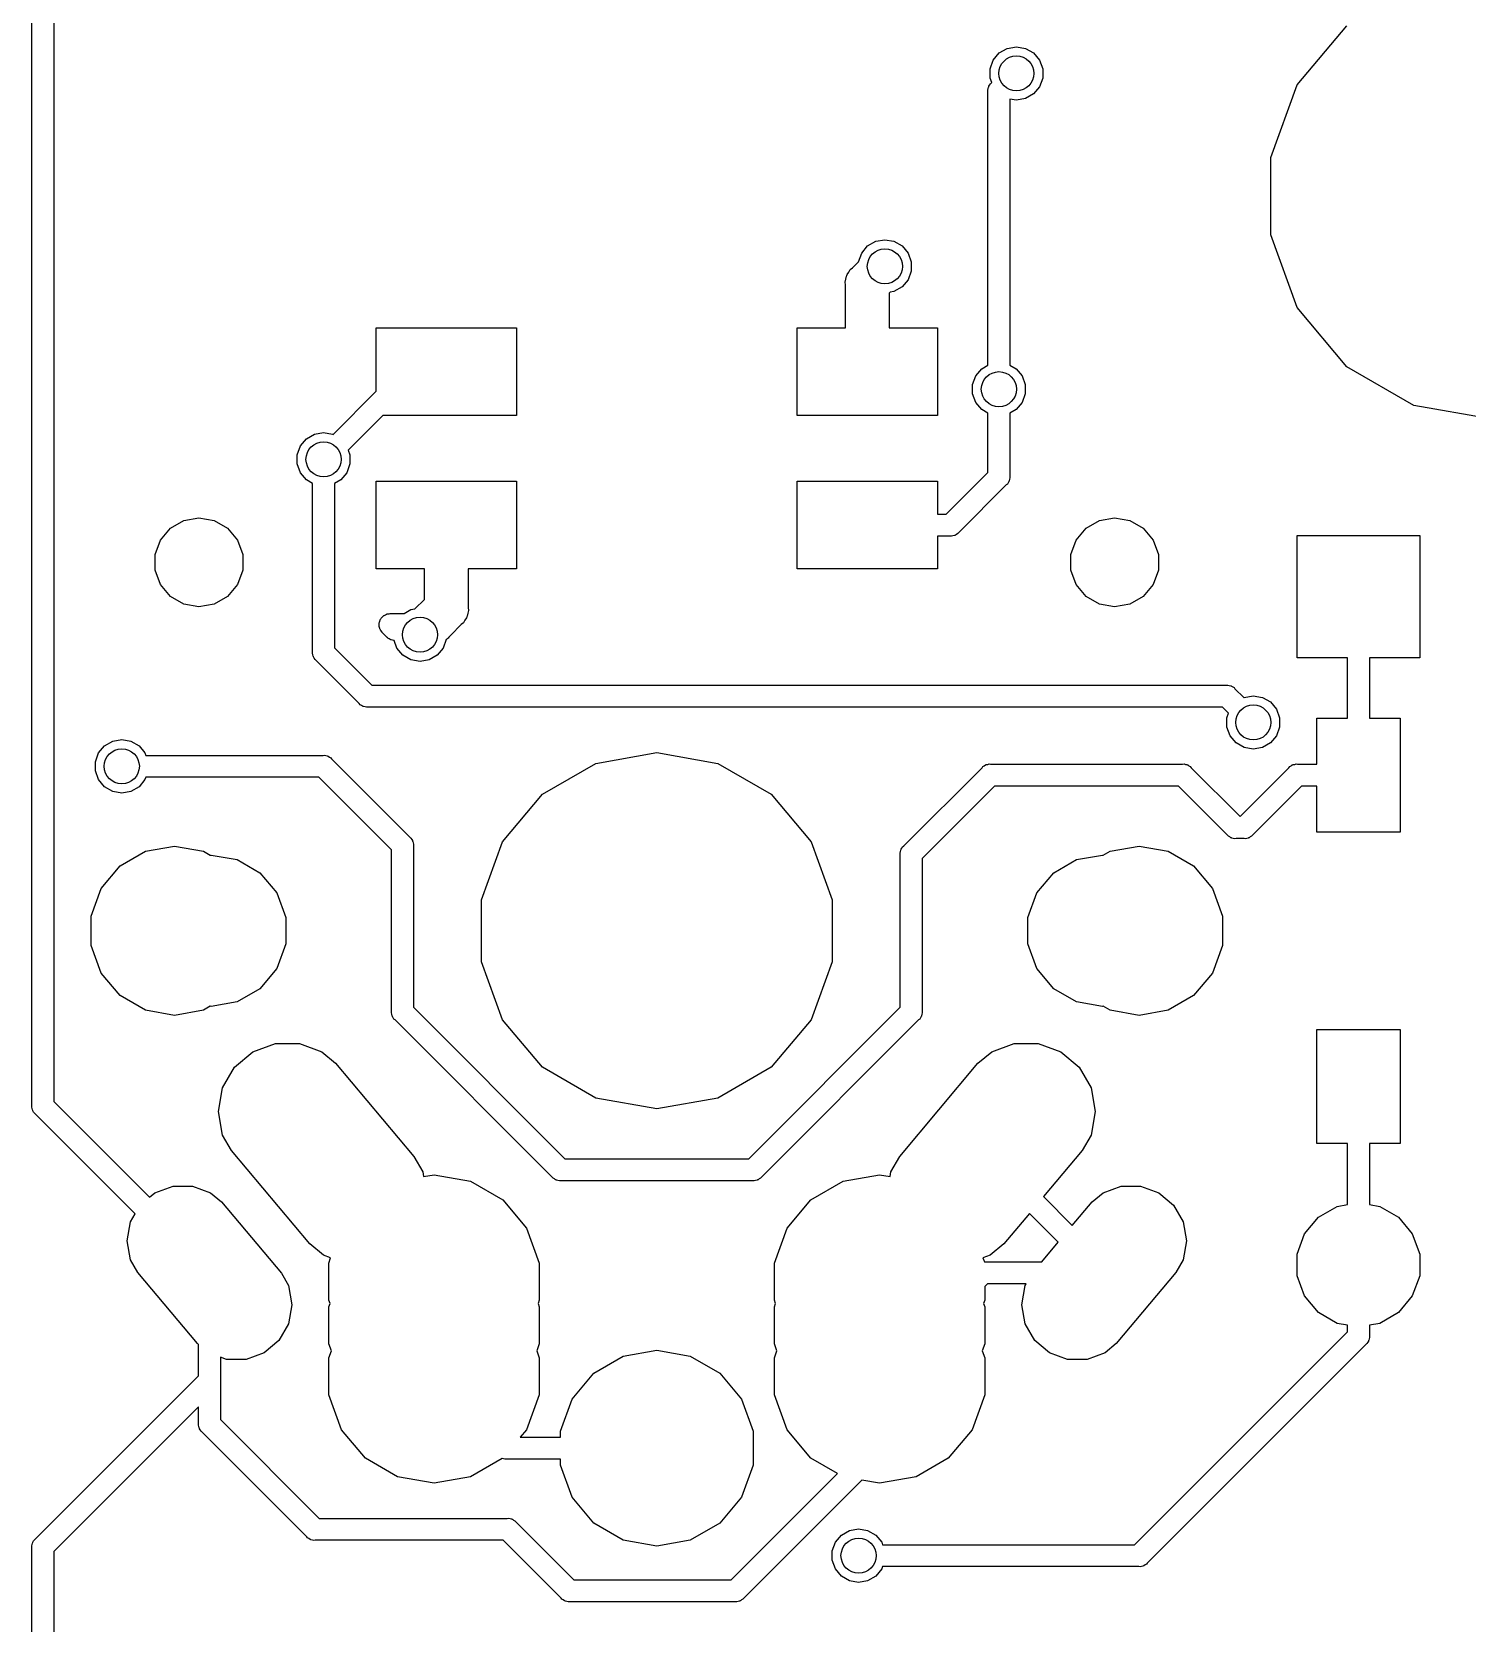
# Model space of a CAD drawing. Extents: x 61 to 194, y -153 to -61.
# Drawn here: x 138.87 to 155.24, y -99.27 to -81.13 of the extents above; entities that cross this region are included whole.
import ezdxf

# ---------------------------------------------------------------- set-up
doc = ezdxf.new("R2010")
doc.units = 0
doc.header["$MEASUREMENT"] = 0
doc.layers.add('BLACK', color=7, linetype='CONTINUOUS')

msp = doc.modelspace()

# ---------------------------------------------------------------- linework, layer by layer
at = {"layer": 'BLACK', "linetype": 'CONTINUOUS'}
for p, q in [((138.875, -93.3695), (138.875, -79.3054)), ((139.125, -79.3518), (139.125, -93.3232)), ((153.302, -81.7307), (153.868, -81.0553)), ((149.8, -81.5471), (149.836, -81.4477)), ((149.836, -81.4477), (149.904, -81.3666)), ((149.904, -81.3666), (149.996, -81.3137)), ((149.996, -81.3137), (150.1, -81.2954)), ((150.1, -81.2954), (150.204, -81.3137)), ((150.204, -81.3137), (150.296, -81.3666)), ((150.296, -81.3666), (150.364, -81.4477)), ((150.364, -81.4477), (150.4, -81.5471)), ((149.8, -81.6529), (149.8, -81.5471)), ((150.4, -81.5471), (150.4, -81.6529)), ((149.774, -81.7889), (149.778, -81.7729)), ((149.775, -81.8054), (149.774, -81.7889)), ((149.775, -84.9258), (149.775, -81.8054)), ((149.778, -81.7729), (149.781, -81.7566)), ((149.781, -81.7566), (149.784, -81.7518)), ((149.784, -81.7518), (149.785, -81.7464)), ((149.785, -81.7464), (149.794, -81.7328)), ((149.794, -81.7328), (149.803, -81.7184)), ((149.819, -81.7045), (149.8, -81.6529)), ((149.803, -81.7184), (149.815, -81.7077)), ((149.815, -81.7077), (149.819, -81.7045)), ((150.364, -81.7523), (150.296, -81.8334)), ((150.4, -81.6529), (150.364, -81.7523)), ((153, -82.5592), (153.302, -81.7307)), ((150.1, -81.9046), (150.025, -81.8914)), ((150.025, -81.8914), (150.025, -84.9258)), ((150.204, -81.8863), (150.1, -81.9046)), ((150.296, -81.8334), (150.204, -81.8863)), ((153, -83.4408), (153, -82.5592)), ((153.302, -84.2693), (153, -83.4408)), ((148.336, -83.6477), (148.404, -83.5666)), ((148.404, -83.5666), (148.496, -83.5137)), ((148.496, -83.5137), (148.6, -83.4954)), ((148.6, -83.4954), (148.704, -83.5137)), ((148.704, -83.5137), (148.796, -83.5666)), ((148.796, -83.5666), (148.864, -83.6477)), ((148.206, -83.8368), (148.231, -83.8155)), ((148.231, -83.8155), (148.3, -83.7461)), ((148.3, -83.7461), (148.336, -83.6477)), ((148.864, -83.6477), (148.9, -83.7471)), ((148.9, -83.7471), (148.9, -83.8529)), ((148.147, -83.9779), (148.156, -83.9458)), ((148.15, -84.0109), (148.147, -83.9779)), ((148.156, -83.9458), (148.161, -83.9132)), ((148.161, -83.9132), (148.167, -83.9035)), ((148.167, -83.9035), (148.17, -83.8927)), ((148.17, -83.8927), (148.189, -83.8655)), ((148.189, -83.8655), (148.206, -83.8368)), ((148.864, -83.9523), (148.796, -84.0334)), ((148.9, -83.8529), (148.864, -83.9523)), ((148.15, -84.5), (148.15, -84.0109)), ((148.659, -84.0942), (148.65, -84.1036)), ((148.65, -84.1036), (148.65, -84.5)), ((148.704, -84.0863), (148.659, -84.0942)), ((148.796, -84.0334), (148.704, -84.0863)), ((153.868, -84.9447), (153.302, -84.2693)), ((142.8, -85.2232), (142.8, -84.5)), ((142.8, -84.5), (144.4, -84.5)), ((144.4, -84.5), (144.4, -85.5)), ((147.6, -85.5), (147.6, -84.5)), ((147.6, -84.5), (148.15, -84.5)), ((148.65, -84.5), (149.2, -84.5)), ((149.2, -84.5), (149.2, -85.5)), ((149.6, -85.1471), (149.636, -85.0477)), ((149.636, -85.0477), (149.704, -84.9666)), ((149.704, -84.9666), (149.775, -84.9258)), ((150.025, -84.9258), (150.096, -84.9666)), ((150.096, -84.9666), (150.164, -85.0477)), ((150.164, -85.0477), (150.2, -85.1471)), ((154.632, -85.3855), (153.868, -84.9447)), ((142.308, -85.7157), (142.8, -85.2232)), ((149.6, -85.2529), (149.6, -85.1471)), ((149.636, -85.3523), (149.6, -85.2529)), ((150.2, -85.2529), (150.164, -85.3523)), ((150.2, -85.1471), (150.2, -85.2529)), ((149.704, -85.4334), (149.636, -85.3523)), ((149.775, -85.4742), (149.704, -85.4334)), ((150.096, -85.4334), (150.025, -85.4742)), ((150.164, -85.3523), (150.096, -85.4334)), ((155.5, -85.5386), (154.632, -85.3855)), ((142.877, -85.5), (142.481, -85.8955)), ((144.4, -85.5), (142.877, -85.5)), ((149.2, -85.5), (147.6, -85.5)), ((149.775, -86.1482), (149.775, -85.4742)), ((150.025, -85.4742), (150.025, -86.1946)), ((141.936, -85.8477), (142.004, -85.7666)), ((142.004, -85.7666), (142.096, -85.7137)), ((142.096, -85.7137), (142.2, -85.6954)), ((142.2, -85.6954), (142.304, -85.7137)), ((142.304, -85.7137), (142.308, -85.7157)), ((141.9, -85.9471), (141.936, -85.8477)), ((141.9, -86.0529), (141.9, -85.9471)), ((142.481, -85.8955), (142.5, -85.9471)), ((142.5, -85.9471), (142.5, -86.0529)), ((141.936, -86.1523), (141.9, -86.0529)), ((142.004, -86.2334), (141.936, -86.1523)), ((142.464, -86.1523), (142.396, -86.2334)), ((142.5, -86.0529), (142.464, -86.1523)), ((149.298, -86.625), (149.775, -86.1482)), ((142.075, -86.2742), (142.004, -86.2334)), ((142.075, -88.1945), (142.075, -86.2742)), ((142.396, -86.2334), (142.325, -86.2742)), ((142.325, -86.2742), (142.325, -88.1482)), ((142.8, -87.25), (142.8, -86.25)), ((142.8, -86.25), (144.4, -86.25)), ((144.4, -86.25), (144.4, -87.25)), ((147.6, -87.25), (147.6, -86.25)), ((147.6, -86.25), (149.2, -86.25)), ((149.2, -86.25), (149.2, -86.625)), ((149.985, -86.2922), (149.442, -86.8345)), ((149.997, -86.2816), (149.985, -86.2922)), ((150.006, -86.2672), (149.997, -86.2816)), ((150.015, -86.2536), (150.006, -86.2672)), ((150.016, -86.2482), (150.015, -86.2536)), ((150.019, -86.2434), (150.016, -86.2482)), ((150.022, -86.2271), (150.019, -86.2434)), ((150.026, -86.2111), (150.022, -86.2271)), ((150.025, -86.1946), (150.026, -86.2111)), ((140.454, -86.7861), (140.606, -86.6979)), ((140.606, -86.6979), (140.78, -86.6673)), ((140.78, -86.6673), (140.954, -86.6979)), ((140.954, -86.6979), (141.106, -86.7861)), ((149.2, -86.625), (149.298, -86.625)), ((150.894, -86.7861), (151.046, -86.6979)), ((151.046, -86.6979), (151.22, -86.6673)), ((151.22, -86.6673), (151.394, -86.6979)), ((151.394, -86.6979), (151.546, -86.7861)), ((140.34, -86.9211), (140.454, -86.7861)), ((141.106, -86.7861), (141.22, -86.9211)), ((149.345, -86.875), (149.2, -86.875)), ((149.2, -86.875), (149.2, -87.25)), ((149.361, -86.8764), (149.345, -86.875)), ((149.377, -86.8722), (149.361, -86.8764)), ((149.393, -86.8693), (149.377, -86.8722)), ((149.398, -86.8665), (149.393, -86.8693)), ((149.404, -86.865), (149.398, -86.8665)), ((149.417, -86.8555), (149.404, -86.865)), ((149.432, -86.8472), (149.417, -86.8555)), ((149.442, -86.8345), (149.432, -86.8472)), ((150.78, -86.9211), (150.894, -86.7861)), ((151.546, -86.7861), (151.66, -86.9211)), ((153.302, -88.2635), (153.302, -86.8665)), ((153.302, -86.8665), (154.698, -86.8665)), ((154.698, -86.8665), (154.698, -88.2635)), ((140.28, -87.0868), (140.34, -86.9211)), ((140.28, -87.2632), (140.28, -87.0868)), ((141.22, -86.9211), (141.28, -87.0868)), ((141.28, -87.0868), (141.28, -87.2632)), ((150.72, -87.0868), (150.78, -86.9211)), ((150.72, -87.2632), (150.72, -87.0868)), ((151.66, -86.9211), (151.72, -87.0868)), ((151.72, -87.0868), (151.72, -87.2632)), ((140.34, -87.4289), (140.28, -87.2632)), ((141.28, -87.2632), (141.22, -87.4289)), ((143.35, -87.25), (142.8, -87.25)), ((143.35, -87.5964), (143.35, -87.25)), ((144.4, -87.25), (143.85, -87.25)), ((143.85, -87.25), (143.85, -87.6891)), ((149.2, -87.25), (147.6, -87.25)), ((150.78, -87.4289), (150.72, -87.2632)), ((151.72, -87.2632), (151.66, -87.4289)), ((140.454, -87.5639), (140.34, -87.4289)), ((141.22, -87.4289), (141.106, -87.5639)), ((150.894, -87.5639), (150.78, -87.4289)), ((151.66, -87.4289), (151.546, -87.5639)), ((140.606, -87.6521), (140.454, -87.5639)), ((141.106, -87.5639), (140.954, -87.6521)), ((143.241, -87.7058), (143.35, -87.5964)), ((151.046, -87.6521), (150.894, -87.5639)), ((151.546, -87.5639), (151.394, -87.6521)), ((140.78, -87.6827), (140.606, -87.6521)), ((140.954, -87.6521), (140.78, -87.6827)), ((142.85, -87.8215), (142.854, -87.817)), ((142.854, -87.817), (142.856, -87.8124)), ((142.856, -87.8124), (142.86, -87.8087)), ((142.86, -87.8087), (142.863, -87.8034)), ((142.863, -87.8034), (142.871, -87.7962)), ((142.871, -87.7962), (142.878, -87.7877)), ((142.878, -87.7877), (142.884, -87.7846)), ((142.884, -87.7846), (142.887, -87.7812)), ((142.887, -87.7812), (142.892, -87.7791)), ((142.892, -87.7791), (142.897, -87.775)), ((142.897, -87.775), (142.907, -87.7712)), ((142.907, -87.7712), (142.917, -87.7657)), ((142.917, -87.7657), (142.923, -87.7646)), ((142.923, -87.7646), (142.927, -87.7625)), ((142.927, -87.7625), (142.932, -87.7621)), ((142.932, -87.7621), (142.938, -87.7599)), ((142.938, -87.7599), (142.949, -87.7599)), ((142.949, -87.7599), (142.96, -87.758)), ((142.96, -87.758), (143.119, -87.758)), ((143.119, -87.758), (143.196, -87.7137)), ((143.196, -87.7137), (143.241, -87.7058)), ((143.83, -87.8073), (143.811, -87.8345)), ((143.833, -87.7965), (143.83, -87.8073)), ((143.839, -87.7868), (143.833, -87.7965)), ((143.844, -87.7542), (143.839, -87.7868)), ((143.853, -87.7221), (143.844, -87.7542)), ((143.85, -87.6891), (143.853, -87.7221)), ((151.22, -87.6827), (151.046, -87.6521)), ((151.394, -87.6521), (151.22, -87.6827)), ((142.833, -87.885), (142.835, -87.8741)), ((142.833, -87.8852), (142.833, -87.885)), ((142.834, -87.8907), (142.833, -87.8852)), ((142.833, -87.8963), (142.834, -87.8907)), ((142.835, -87.9017), (142.833, -87.8963)), ((142.835, -87.8629), (142.837, -87.8576)), ((142.835, -87.8741), (142.835, -87.8629)), ((142.835, -87.9071), (142.835, -87.9017)), ((142.839, -87.9173), (142.835, -87.9071)), ((142.837, -87.8523), (142.84, -87.8474)), ((142.837, -87.8576), (142.837, -87.8523)), ((142.841, -87.9286), (142.839, -87.9173)), ((142.84, -87.8474), (142.841, -87.8416)), ((142.841, -87.8416), (142.846, -87.8319)), ((142.843, -87.9335), (142.841, -87.9286)), ((142.845, -87.9389), (142.843, -87.9335)), ((142.848, -87.9437), (142.845, -87.9389)), ((142.846, -87.8319), (142.85, -87.8215)), ((142.85, -87.9485), (142.848, -87.9437)), ((142.857, -87.9566), (142.85, -87.9485)), ((142.863, -87.9668), (142.857, -87.9566)), ((142.867, -87.9704), (142.863, -87.9668)), ((142.87, -87.975), (142.867, -87.9704)), ((142.925, -88.0298), (142.87, -87.975)), ((143.769, -87.8845), (143.65, -88.0039)), ((143.794, -87.8632), (143.769, -87.8845)), ((143.811, -87.8345), (143.794, -87.8632)), ((142.325, -88.1482), (142.752, -88.575)), ((142.93, -88.033), (142.925, -88.0298)), ((142.933, -88.0373), (142.93, -88.033)), ((142.948, -88.0456), (142.933, -88.0373)), ((142.961, -88.0551), (142.948, -88.0456)), ((142.967, -88.0565), (142.961, -88.0551)), ((142.971, -88.0593), (142.967, -88.0565)), ((142.988, -88.0622), (142.971, -88.0593)), ((143.004, -88.0665), (142.988, -88.0622)), ((143.005, -88.0664), (143.004, -88.0665)), ((143.036, -88.1523), (143.005, -88.0664)), ((143.104, -88.2334), (143.036, -88.1523)), ((143.564, -88.1523), (143.496, -88.2334)), ((143.6, -88.0539), (143.564, -88.1523)), ((143.604, -88.0496), (143.6, -88.0539)), ((143.612, -88.0428), (143.604, -88.0496)), ((143.622, -88.0373), (143.612, -88.0428)), ((143.629, -88.0288), (143.622, -88.0373)), ((143.637, -88.0216), (143.629, -88.0288)), ((143.643, -88.012), (143.637, -88.0216)), ((143.65, -88.0039), (143.643, -88.012)), ((142.074, -88.2111), (142.075, -88.1945)), ((142.078, -88.2271), (142.074, -88.2111)), ((142.081, -88.2434), (142.078, -88.2271)), ((142.084, -88.2482), (142.081, -88.2434)), ((142.085, -88.2536), (142.084, -88.2482)), ((142.094, -88.2672), (142.085, -88.2536)), ((142.103, -88.2816), (142.094, -88.2672)), ((142.115, -88.2922), (142.103, -88.2816)), ((142.608, -88.7845), (142.115, -88.2922)), ((143.196, -88.2863), (143.104, -88.2334)), ((143.3, -88.3046), (143.196, -88.2863)), ((143.404, -88.2863), (143.3, -88.3046)), ((143.496, -88.2334), (143.404, -88.2863)), ((153.875, -88.2635), (153.302, -88.2635)), ((153.875, -88.95), (153.875, -88.2635)), ((154.698, -88.2635), (154.125, -88.2635)), ((154.125, -88.2635), (154.125, -88.95)), ((142.752, -88.575), (152.495, -88.575)), ((152.495, -88.575), (152.511, -88.5736)), ((152.511, -88.5736), (152.527, -88.5778)), ((152.527, -88.5778), (152.543, -88.5807)), ((152.543, -88.5807), (152.548, -88.5835)), ((152.548, -88.5835), (152.554, -88.585)), ((152.554, -88.585), (152.567, -88.5945)), ((152.567, -88.5945), (152.582, -88.6028)), ((152.582, -88.6028), (152.592, -88.6155)), ((152.592, -88.6155), (152.692, -88.7157)), ((152.692, -88.7157), (152.696, -88.7137)), ((152.696, -88.7137), (152.8, -88.6954)), ((152.8, -88.6954), (152.904, -88.7137)), ((152.904, -88.7137), (152.996, -88.7666)), ((142.618, -88.7972), (142.608, -88.7845)), ((142.633, -88.8055), (142.618, -88.7972)), ((142.646, -88.815), (142.633, -88.8055)), ((142.652, -88.8165), (142.646, -88.815)), ((142.657, -88.8193), (142.652, -88.8165)), ((142.673, -88.8222), (142.657, -88.8193)), ((142.689, -88.8264), (142.673, -88.8222)), ((142.705, -88.825), (142.689, -88.8264)), ((152.448, -88.825), (142.705, -88.825)), ((152.519, -88.8955), (152.448, -88.825)), ((152.5, -88.9471), (152.519, -88.8955)), ((152.996, -88.7666), (153.064, -88.8477)), ((153.064, -88.8477), (153.1, -88.9471)), ((152.5, -89.0529), (152.5, -88.9471)), ((152.536, -89.1523), (152.5, -89.0529)), ((153.1, -89.0529), (153.064, -89.1523)), ((153.1, -88.9471), (153.1, -89.0529)), ((153.525, -89.475), (153.525, -88.95)), ((153.525, -88.95), (153.875, -88.95)), ((154.125, -88.95), (154.475, -88.95)), ((154.475, -88.95), (154.475, -90.25)), ((139.636, -89.3477), (139.704, -89.2666)), ((139.704, -89.2666), (139.796, -89.2137)), ((139.796, -89.2137), (139.9, -89.1954)), ((139.9, -89.1954), (140.004, -89.2137)), ((140.004, -89.2137), (140.096, -89.2666)), ((140.096, -89.2666), (140.164, -89.3477)), ((152.604, -89.2334), (152.536, -89.1523)), ((152.696, -89.2863), (152.604, -89.2334)), ((152.996, -89.2334), (152.904, -89.2863)), ((153.064, -89.1523), (152.996, -89.2334)), ((139.6, -89.4471), (139.636, -89.3477)), ((139.6, -89.5529), (139.6, -89.4471)), ((140.164, -89.3477), (140.174, -89.375)), ((140.174, -89.375), (142.195, -89.375)), ((142.195, -89.375), (142.211, -89.3736)), ((142.211, -89.3736), (142.227, -89.3778)), ((142.227, -89.3778), (142.243, -89.3807)), ((142.243, -89.3807), (142.248, -89.3835)), ((142.248, -89.3835), (142.254, -89.385)), ((142.254, -89.385), (142.267, -89.3945)), ((142.267, -89.3945), (142.282, -89.4028)), ((142.282, -89.4028), (142.292, -89.4155)), ((142.292, -89.4155), (143.185, -90.3078)), ((145.305, -89.4666), (146, -89.3441)), ((146, -89.3441), (146.695, -89.4666)), ((152.8, -89.3046), (152.696, -89.2863)), ((152.904, -89.2863), (152.8, -89.3046)), ((139.636, -89.6523), (139.6, -89.5529)), ((140.174, -89.625), (140.164, -89.6523)), ((142.148, -89.625), (140.174, -89.625)), ((142.975, -90.4518), (142.148, -89.625)), ((144.695, -89.8193), (145.305, -89.4666)), ((146.695, -89.4666), (147.305, -89.8193)), ((148.815, -90.4077), (149.708, -89.5155)), ((149.708, -89.5155), (149.718, -89.5028)), ((149.718, -89.5028), (149.733, -89.4945)), ((149.733, -89.4945), (149.746, -89.485)), ((149.746, -89.485), (149.752, -89.4835)), ((149.752, -89.4835), (149.757, -89.4807)), ((149.757, -89.4807), (149.773, -89.4778)), ((149.773, -89.4778), (149.789, -89.4736)), ((149.789, -89.4736), (149.805, -89.475)), ((149.805, -89.475), (151.995, -89.475)), ((151.995, -89.475), (152.011, -89.4736)), ((152.011, -89.4736), (152.027, -89.4778)), ((152.027, -89.4778), (152.043, -89.4807)), ((152.043, -89.4807), (152.048, -89.4835)), ((152.048, -89.4835), (152.054, -89.485)), ((152.054, -89.485), (152.067, -89.4945)), ((152.067, -89.4945), (152.082, -89.5028)), ((152.082, -89.5028), (152.092, -89.5155)), ((152.092, -89.5155), (152.65, -90.0732)), ((152.65, -90.0732), (153.208, -89.5155)), ((153.208, -89.5155), (153.218, -89.5028)), ((153.218, -89.5028), (153.233, -89.4945)), ((153.233, -89.4945), (153.246, -89.485)), ((153.246, -89.485), (153.252, -89.4835)), ((153.252, -89.4835), (153.257, -89.4807)), ((153.257, -89.4807), (153.273, -89.4778)), ((153.273, -89.4778), (153.289, -89.4736)), ((153.289, -89.4736), (153.305, -89.475)), ((153.305, -89.475), (153.525, -89.475)), ((139.704, -89.7334), (139.636, -89.6523)), ((139.796, -89.7863), (139.704, -89.7334)), ((139.9, -89.8046), (139.796, -89.7863)), ((140.004, -89.7863), (139.9, -89.8046)), ((140.096, -89.7334), (140.004, -89.7863)), ((140.164, -89.6523), (140.096, -89.7334)), ((149.852, -89.725), (149.025, -90.5518)), ((151.948, -89.725), (149.852, -89.725)), ((152.508, -90.2845), (151.948, -89.725)), ((153.352, -89.725), (152.792, -90.2845)), ((153.525, -89.725), (153.352, -89.725)), ((153.525, -90.25), (153.525, -89.725)), ((144.241, -90.3596), (144.695, -89.8193)), ((147.305, -89.8193), (147.759, -90.3596)), ((143.185, -90.3078), (143.197, -90.3184)), ((143.197, -90.3184), (143.206, -90.3328)), ((143.206, -90.3328), (143.215, -90.3464)), ((143.215, -90.3464), (143.216, -90.3517)), ((143.216, -90.3517), (143.219, -90.3566)), ((143.219, -90.3566), (143.222, -90.3729)), ((144, -91.0223), (144.241, -90.3596)), ((147.759, -90.3596), (148, -91.0223)), ((152.518, -90.2972), (152.508, -90.2845)), ((152.533, -90.3055), (152.518, -90.2972)), ((152.546, -90.315), (152.533, -90.3055)), ((152.552, -90.3165), (152.546, -90.315)), ((152.557, -90.3193), (152.552, -90.3165)), ((152.573, -90.3222), (152.557, -90.3193)), ((152.589, -90.3264), (152.573, -90.3222)), ((152.605, -90.325), (152.589, -90.3264)), ((152.695, -90.325), (152.605, -90.325)), ((152.711, -90.3264), (152.695, -90.325)), ((152.727, -90.3222), (152.711, -90.3264)), ((152.743, -90.3193), (152.727, -90.3222)), ((152.748, -90.3165), (152.743, -90.3193)), ((152.754, -90.315), (152.748, -90.3165)), ((152.767, -90.3055), (152.754, -90.315)), ((152.782, -90.2972), (152.767, -90.3055)), ((152.792, -90.2845), (152.782, -90.2972)), ((154.475, -90.25), (153.525, -90.25)), ((139.88, -90.636), (140.17, -90.4685)), ((140.17, -90.4685), (140.5, -90.4103)), ((140.5, -90.4103), (140.83, -90.4685)), ((140.83, -90.4685), (140.909, -90.5139)), ((140.909, -90.5139), (140.92, -90.5119)), ((140.92, -90.5119), (141.215, -90.5639)), ((142.975, -92.2946), (142.975, -90.4518)), ((143.222, -90.3729), (143.226, -90.3889)), ((143.226, -90.3889), (143.225, -90.4054)), ((143.225, -90.4054), (143.225, -92.2482)), ((148.774, -90.4889), (148.778, -90.4729)), ((148.775, -90.5054), (148.774, -90.4889)), ((148.775, -92.2482), (148.775, -90.5054)), ((148.778, -90.4729), (148.781, -90.4566)), ((148.781, -90.4566), (148.784, -90.4518)), ((148.784, -90.4518), (148.785, -90.4464)), ((148.785, -90.4464), (148.794, -90.4328)), ((148.794, -90.4328), (148.803, -90.4184)), ((148.803, -90.4184), (148.815, -90.4077)), ((150.785, -90.5639), (151.08, -90.5119)), ((151.08, -90.5119), (151.091, -90.5139)), ((151.091, -90.5139), (151.17, -90.4685)), ((151.17, -90.4685), (151.5, -90.4103)), ((151.5, -90.4103), (151.83, -90.4685)), ((151.83, -90.4685), (152.12, -90.636)), ((139.665, -90.8927), (139.88, -90.636)), ((141.215, -90.5639), (141.475, -90.7138)), ((141.475, -90.7138), (141.667, -90.9434)), ((149.025, -90.5518), (149.025, -92.2946)), ((150.333, -90.9434), (150.525, -90.7138)), ((150.525, -90.7138), (150.785, -90.5639)), ((152.12, -90.636), (152.335, -90.8927)), ((139.55, -91.2075), (139.665, -90.8927)), ((152.335, -90.8927), (152.45, -91.2075)), ((141.667, -90.9434), (141.77, -91.2251)), ((144, -91.7277), (144, -91.0223)), ((148, -91.0223), (148, -91.7277)), ((150.23, -91.2251), (150.333, -90.9434)), ((139.55, -91.5425), (139.55, -91.2075)), ((141.77, -91.2251), (141.77, -91.5249)), ((150.23, -91.5249), (150.23, -91.2251)), ((152.45, -91.2075), (152.45, -91.5425)), ((139.665, -91.8573), (139.55, -91.5425)), ((141.77, -91.5249), (141.667, -91.8066)), ((150.333, -91.8066), (150.23, -91.5249)), ((152.45, -91.5425), (152.335, -91.8573)), ((141.667, -91.8066), (141.475, -92.0362)), ((144.241, -92.3904), (144, -91.7277)), ((148, -91.7277), (147.759, -92.3904)), ((150.525, -92.0362), (150.333, -91.8066)), ((139.88, -92.114), (139.665, -91.8573)), ((152.335, -91.8573), (152.12, -92.114)), ((140.17, -92.2815), (139.88, -92.114)), ((141.475, -92.0362), (141.215, -92.1861)), ((150.785, -92.1861), (150.525, -92.0362)), ((152.12, -92.114), (151.83, -92.2815)), ((140.5, -92.3397), (140.17, -92.2815)), ((140.83, -92.2815), (140.5, -92.3397)), ((140.909, -92.2361), (140.83, -92.2815)), ((140.92, -92.2381), (140.909, -92.2361)), ((141.215, -92.1861), (140.92, -92.2381)), ((142.974, -92.3111), (142.975, -92.2946)), ((142.978, -92.3271), (142.974, -92.3111)), ((142.981, -92.3434), (142.978, -92.3271)), ((142.984, -92.3482), (142.981, -92.3434)), ((142.985, -92.3536), (142.984, -92.3482)), ((142.994, -92.3672), (142.985, -92.3536)), ((143.225, -92.2482), (144.952, -93.975)), ((147.048, -93.975), (148.775, -92.2482)), ((149.015, -92.3536), (149.006, -92.3672)), ((149.016, -92.3482), (149.015, -92.3536)), ((149.019, -92.3434), (149.016, -92.3482)), ((149.022, -92.3271), (149.019, -92.3434)), ((149.026, -92.3111), (149.022, -92.3271)), ((149.025, -92.2946), (149.026, -92.3111)), ((151.08, -92.2381), (150.785, -92.1861)), ((151.091, -92.2361), (151.08, -92.2381)), ((151.17, -92.2815), (151.091, -92.2361)), ((151.5, -92.3397), (151.17, -92.2815)), ((151.83, -92.2815), (151.5, -92.3397)), ((143.003, -92.3816), (142.994, -92.3672)), ((143.015, -92.3923), (143.003, -92.3816)), ((144.808, -94.1845), (143.015, -92.3923)), ((144.695, -92.9307), (144.241, -92.3904)), ((148.985, -92.3922), (147.192, -94.1845)), ((147.759, -92.3904), (147.305, -92.9307)), ((148.997, -92.3816), (148.985, -92.3922)), ((149.006, -92.3672), (148.997, -92.3816)), ((153.525, -93.8), (153.525, -92.5)), ((153.525, -92.5), (154.475, -92.5)), ((154.475, -92.5), (154.475, -93.8)), ((141.395, -92.7547), (141.652, -92.6612)), ((141.652, -92.6612), (141.925, -92.6612)), ((141.925, -92.6612), (142.182, -92.7547)), ((149.818, -92.7547), (150.075, -92.6612)), ((150.075, -92.6612), (150.348, -92.6612)), ((150.348, -92.6612), (150.605, -92.7547)), ((141.185, -92.9304), (141.395, -92.7547)), ((142.182, -92.7547), (142.338, -92.8861)), ((142.338, -92.8861), (143.229, -93.9476)), ((148.771, -93.9476), (149.662, -92.8861)), ((149.662, -92.8861), (149.818, -92.7547)), ((150.605, -92.7547), (150.815, -92.9304)), ((141.049, -93.1671), (141.185, -92.9304)), ((145.305, -93.2834), (144.695, -92.9307)), ((147.305, -92.9307), (146.695, -93.2834)), ((150.815, -92.9304), (150.951, -93.1671)), ((141.001, -93.4362), (141.049, -93.1671)), ((150.951, -93.1671), (150.999, -93.4362)), ((138.874, -93.3861), (138.875, -93.3695)), ((138.878, -93.4021), (138.874, -93.3861)), ((138.881, -93.4184), (138.878, -93.4021)), ((138.884, -93.4232), (138.881, -93.4184)), ((138.885, -93.4286), (138.884, -93.4232)), ((138.894, -93.4422), (138.885, -93.4286)), ((138.903, -93.4566), (138.894, -93.4422)), ((139.125, -93.3232), (140.215, -94.4136)), ((141.049, -93.7054), (141.001, -93.4362)), ((146, -93.4059), (145.305, -93.2834)), ((146.695, -93.2834), (146, -93.4059)), ((150.999, -93.4362), (150.951, -93.7054)), ((138.915, -93.4672), (138.903, -93.4566)), ((140.051, -94.6028), (138.915, -93.4672)), ((141.151, -93.8824), (141.049, -93.7054)), ((150.951, -93.7054), (150.849, -93.8824)), ((153.875, -93.8), (153.525, -93.8)), ((153.875, -94.4978), (153.875, -93.8)), ((154.475, -93.8), (154.125, -93.8)), ((154.125, -93.8), (154.125, -94.4978)), ((142.042, -94.9439), (141.151, -93.8824)), ((143.229, -93.9476), (143.331, -94.1246)), ((144.952, -93.975), (147.048, -93.975)), ((148.669, -94.1246), (148.771, -93.9476)), ((150.849, -93.8824), (150.409, -94.407)), ((143.331, -94.1246), (143.341, -94.1775)), ((143.341, -94.1775), (143.46, -94.1565)), ((143.46, -94.1565), (143.877, -94.23)), ((148.123, -94.23), (148.54, -94.1565)), ((148.54, -94.1565), (148.659, -94.1775)), ((148.659, -94.1775), (148.669, -94.1246)), ((140.277, -94.3615), (140.484, -94.2861)), ((140.484, -94.2861), (140.705, -94.2861)), ((140.705, -94.2861), (140.912, -94.3615)), ((143.877, -94.23), (144.243, -94.4416)), ((144.818, -94.1972), (144.808, -94.1845)), ((144.833, -94.2055), (144.818, -94.1972)), ((144.846, -94.215), (144.833, -94.2055)), ((144.852, -94.2165), (144.846, -94.215)), ((144.857, -94.2193), (144.852, -94.2165)), ((144.873, -94.2222), (144.857, -94.2193)), ((144.889, -94.2264), (144.873, -94.2222)), ((144.905, -94.225), (144.889, -94.2264)), ((147.095, -94.225), (144.905, -94.225)), ((147.111, -94.2264), (147.095, -94.225)), ((147.127, -94.2222), (147.111, -94.2264)), ((147.143, -94.2193), (147.127, -94.2222)), ((147.148, -94.2165), (147.143, -94.2193)), ((147.154, -94.215), (147.148, -94.2165)), ((147.167, -94.2055), (147.154, -94.215)), ((147.182, -94.1972), (147.167, -94.2055)), ((147.192, -94.1845), (147.182, -94.1972)), ((147.757, -94.4416), (148.123, -94.23)), ((151.088, -94.3615), (151.295, -94.2861)), ((151.295, -94.2861), (151.516, -94.2861)), ((151.516, -94.2861), (151.723, -94.3615)), ((140.215, -94.4136), (140.277, -94.3615)), ((140.912, -94.3615), (141.038, -94.4675)), ((141.038, -94.4675), (141.719, -95.279)), ((144.243, -94.4416), (144.515, -94.7657)), ((147.485, -94.7657), (147.757, -94.4416)), ((150.409, -94.407), (150.737, -94.7352)), ((150.737, -94.7352), (150.962, -94.4675)), ((150.962, -94.4675), (151.088, -94.3615)), ((151.723, -94.3615), (151.891, -94.5032)), ((151.891, -94.5032), (152.002, -94.6941)), ((153.544, -94.6417), (153.757, -94.5185)), ((153.757, -94.5185), (153.875, -94.4978)), ((154.125, -94.4978), (154.243, -94.5185)), ((154.243, -94.5185), (154.456, -94.6417)), ((139.96, -94.9111), (139.998, -94.6941)), ((139.998, -94.6941), (140.051, -94.6028)), ((150.248, -94.5993), (149.958, -94.9439)), ((150.576, -94.9275), (150.248, -94.5993)), ((152.002, -94.6941), (152.04, -94.9111)), ((153.386, -94.8304), (153.544, -94.6417)), ((154.456, -94.6417), (154.614, -94.8304)), ((144.515, -94.7657), (144.66, -95.1634)), ((147.34, -95.1634), (147.485, -94.7657)), ((153.302, -95.0618), (153.386, -94.8304)), ((154.614, -94.8304), (154.698, -95.0618)), ((139.998, -95.1282), (139.96, -94.9111)), ((142.198, -95.0753), (142.042, -94.9439)), ((142.281, -95.1054), (142.198, -95.0753)), ((149.802, -95.0753), (149.719, -95.1054)), ((149.958, -94.9439), (149.802, -95.0753)), ((150.389, -95.15), (150.576, -94.9275)), ((152.04, -94.9111), (152.002, -95.1282)), ((153.302, -95.3082), (153.302, -95.0618)), ((154.698, -95.0618), (154.698, -95.3082)), ((140.081, -95.271), (139.998, -95.1282)), ((142.26, -95.1634), (142.281, -95.1054)), ((142.26, -95.5866), (142.26, -95.1634)), ((144.66, -95.1634), (144.66, -95.5866)), ((147.34, -95.5866), (147.34, -95.1634)), ((149.719, -95.1054), (149.735, -95.15)), ((149.735, -95.15), (150.389, -95.15)), ((152.002, -95.1282), (151.919, -95.271)), ((140.762, -96.0825), (140.081, -95.271)), ((141.719, -95.279), (141.802, -95.4218)), ((141.802, -95.4218), (141.84, -95.6389)), ((149.772, -95.4), (149.74, -95.4318)), ((149.74, -95.4318), (149.74, -95.5866)), ((150.211, -95.4), (149.772, -95.4)), ((150.16, -95.6389), (150.198, -95.4218)), ((150.198, -95.4218), (150.211, -95.4)), ((151.919, -95.271), (151.238, -96.0825)), ((153.386, -95.5396), (153.302, -95.3082)), ((154.698, -95.3082), (154.614, -95.5396)), ((142.274, -95.625), (142.26, -95.5866)), ((144.66, -95.5866), (144.646, -95.625)), ((147.354, -95.625), (147.34, -95.5866)), ((149.74, -95.5866), (149.726, -95.625)), ((153.544, -95.7283), (153.386, -95.5396)), ((154.614, -95.5396), (154.456, -95.7283)), ((141.84, -95.6389), (141.802, -95.8559)), ((142.26, -95.6634), (142.274, -95.625)), ((142.26, -96.0866), (142.26, -95.6634)), ((144.646, -95.625), (144.66, -95.6634)), ((144.66, -95.6634), (144.66, -96.0866)), ((147.34, -95.6634), (147.354, -95.625)), ((147.34, -96.0866), (147.34, -95.6634)), ((149.726, -95.625), (149.74, -95.6634)), ((149.74, -95.6634), (149.74, -96.0866)), ((150.198, -95.8559), (150.16, -95.6389)), ((153.757, -95.8515), (153.544, -95.7283)), ((154.456, -95.7283), (154.243, -95.8515)), ((141.802, -95.8559), (141.691, -96.0468)), ((150.309, -96.0468), (150.198, -95.8559)), ((151.448, -98.375), (153.875, -95.9482)), ((153.875, -95.8722), (153.757, -95.8515)), ((153.875, -95.9482), (153.875, -95.8722)), ((154.243, -95.8515), (154.125, -95.8722)), ((154.125, -95.8722), (154.125, -95.9946)), ((140.775, -96.0937), (140.762, -96.0825)), ((140.775, -96.4482), (140.775, -96.0937)), ((141.691, -96.0468), (141.523, -96.1885)), ((142.289, -96.165), (142.26, -96.0866)), ((142.26, -96.2434), (142.289, -96.165)), ((144.66, -96.0866), (144.631, -96.165)), ((144.631, -96.165), (144.66, -96.2434)), ((145.618, -96.2254), (146, -96.158)), ((146, -96.158), (146.382, -96.2254)), ((147.369, -96.165), (147.34, -96.0866)), ((147.34, -96.2434), (147.369, -96.165)), ((149.74, -96.0866), (149.711, -96.165)), ((149.711, -96.165), (149.74, -96.2434)), ((150.477, -96.1885), (150.309, -96.0468)), ((151.238, -96.0825), (151.112, -96.1885)), ((154.085, -96.0922), (151.592, -98.5845)), ((154.097, -96.0816), (154.085, -96.0922)), ((154.106, -96.0672), (154.097, -96.0816)), ((154.115, -96.0536), (154.106, -96.0672)), ((154.116, -96.0482), (154.115, -96.0536)), ((154.119, -96.0434), (154.116, -96.0482)), ((154.122, -96.0271), (154.119, -96.0434)), ((154.126, -96.0111), (154.122, -96.0271)), ((154.125, -95.9946), (154.126, -96.0111)), ((141.095, -96.2639), (141.025, -96.2383)), ((141.025, -96.2383), (141.025, -96.4946)), ((141.316, -96.2639), (141.095, -96.2639)), ((141.523, -96.1885), (141.316, -96.2639)), ((142.26, -96.6666), (142.26, -96.2434)), ((144.66, -96.2434), (144.66, -96.6666)), ((145.282, -96.4194), (145.618, -96.2254)), ((146.382, -96.2254), (146.718, -96.4194)), ((147.34, -96.6666), (147.34, -96.2434)), ((149.74, -96.2434), (149.74, -96.6666)), ((150.684, -96.2639), (150.477, -96.1885)), ((150.905, -96.2639), (150.684, -96.2639)), ((151.112, -96.1885), (150.905, -96.2639)), ((138.915, -98.3077), (140.775, -96.4482)), ((141.025, -96.4946), (141.026, -96.5111)), ((141.026, -96.5111), (141.025, -96.5165)), ((141.025, -96.5165), (141.025, -96.9482)), ((145.033, -96.7165), (145.282, -96.4194)), ((146.718, -96.4194), (146.967, -96.7165)), ((142.405, -97.0643), (142.26, -96.6666)), ((144.66, -96.6666), (144.515, -97.0643)), ((147.485, -97.0643), (147.34, -96.6666)), ((149.74, -96.6666), (149.595, -97.0643)), ((140.775, -96.8018), (139.125, -98.4518)), ((140.775, -96.9946), (140.775, -96.8018)), ((144.9, -97.081), (145.033, -96.7165)), ((146.967, -96.7165), (147.1, -97.081)), ((140.774, -97.0111), (140.775, -96.9946)), ((140.778, -97.0271), (140.774, -97.0111)), ((140.781, -97.0434), (140.778, -97.0271)), ((140.784, -97.0482), (140.781, -97.0434)), ((140.785, -97.0536), (140.784, -97.0482)), ((140.794, -97.0672), (140.785, -97.0536)), ((140.803, -97.0816), (140.794, -97.0672)), ((141.025, -96.9482), (142.152, -98.075)), ((142.677, -97.3884), (142.405, -97.0643)), ((144.515, -97.0643), (144.443, -97.15)), ((147.757, -97.3884), (147.485, -97.0643)), ((149.595, -97.0643), (149.323, -97.3884)), ((140.815, -97.0923), (140.803, -97.0816)), ((142.008, -98.2845), (140.815, -97.0923)), ((144.443, -97.15), (144.9, -97.15)), ((144.9, -97.15), (144.9, -97.081)), ((147.1, -97.081), (147.1, -97.469)), ((143.043, -97.6), (142.677, -97.3884)), ((144.235, -97.3933), (143.877, -97.6)), ((144.237, -97.3943), (144.235, -97.3933)), ((144.253, -97.3972), (144.237, -97.3943)), ((144.269, -97.4014), (144.253, -97.3972)), ((144.285, -97.4), (144.269, -97.4014)), ((144.9, -97.4), (144.285, -97.4)), ((144.9, -97.469), (144.9, -97.4)), ((148.06, -97.5634), (147.757, -97.3884)), ((149.323, -97.3884), (148.957, -97.6)), ((143.46, -97.6735), (143.043, -97.6)), ((143.877, -97.6), (143.46, -97.6735)), ((145.033, -97.8335), (144.9, -97.469)), ((146.848, -98.775), (148.06, -97.5634)), ((147.1, -97.469), (146.967, -97.8335)), ((148.957, -97.6), (148.54, -97.6735)), ((148.339, -97.638), (146.992, -98.9845)), ((148.54, -97.6735), (148.339, -97.638)), ((145.282, -98.1306), (145.033, -97.8335)), ((146.967, -97.8335), (146.718, -98.1306)), ((142.152, -98.075), (144.295, -98.075)), ((144.295, -98.075), (144.311, -98.0736)), ((144.311, -98.0736), (144.327, -98.0778)), ((144.327, -98.0778), (144.343, -98.0807)), ((144.343, -98.0807), (144.348, -98.0835)), ((144.348, -98.0835), (144.354, -98.085)), ((144.354, -98.085), (144.367, -98.0945)), ((144.367, -98.0945), (144.382, -98.1028)), ((144.382, -98.1028), (144.392, -98.1155)), ((144.392, -98.1155), (145.052, -98.775)), ((145.618, -98.3246), (145.282, -98.1306)), ((146.718, -98.1306), (146.382, -98.3246)), ((138.885, -98.3464), (138.894, -98.3328)), ((138.894, -98.3328), (138.903, -98.3184)), ((138.903, -98.3184), (138.915, -98.3077)), ((142.018, -98.2972), (142.008, -98.2845)), ((142.033, -98.3055), (142.018, -98.2972)), ((142.046, -98.315), (142.033, -98.3055)), ((142.052, -98.3165), (142.046, -98.315)), ((142.057, -98.3193), (142.052, -98.3165)), ((142.073, -98.3222), (142.057, -98.3193)), ((142.089, -98.3264), (142.073, -98.3222)), ((142.105, -98.325), (142.089, -98.3264)), ((144.248, -98.325), (142.105, -98.325)), ((144.908, -98.9845), (144.248, -98.325)), ((146, -98.392), (145.618, -98.3246)), ((146.382, -98.3246), (146, -98.392)), ((148.036, -98.3477), (148.104, -98.2666)), ((148.104, -98.2666), (148.196, -98.2137)), ((148.196, -98.2137), (148.3, -98.1954)), ((148.3, -98.1954), (148.404, -98.2137)), ((148.404, -98.2137), (148.496, -98.2666)), ((148.496, -98.2666), (148.564, -98.3477)), ((138.874, -98.3889), (138.878, -98.3729)), ((138.875, -98.4054), (138.874, -98.3889)), ((138.875, -101.378), (138.875, -98.4054)), ((138.878, -98.3729), (138.881, -98.3566)), ((138.881, -98.3566), (138.884, -98.3518)), ((138.884, -98.3518), (138.885, -98.3464)), ((139.125, -98.4518), (139.125, -101.275)), ((148, -98.4471), (148.036, -98.3477)), ((148, -98.5529), (148, -98.4471)), ((148.564, -98.3477), (148.574, -98.375)), ((148.574, -98.375), (151.448, -98.375)), ((148.036, -98.6523), (148, -98.5529)), ((148.104, -98.7334), (148.036, -98.6523)), ((148.564, -98.6523), (148.496, -98.7334)), ((148.574, -98.625), (148.564, -98.6523)), ((151.495, -98.625), (148.574, -98.625)), ((151.511, -98.6264), (151.495, -98.625)), ((151.527, -98.6222), (151.511, -98.6264)), ((151.543, -98.6193), (151.527, -98.6222)), ((151.548, -98.6165), (151.543, -98.6193)), ((151.554, -98.615), (151.548, -98.6165)), ((151.567, -98.6055), (151.554, -98.615)), ((151.582, -98.5972), (151.567, -98.6055)), ((151.592, -98.5845), (151.582, -98.5972)), ((145.052, -98.775), (146.848, -98.775)), ((148.196, -98.7863), (148.104, -98.7334)), ((148.3, -98.8046), (148.196, -98.7863)), ((148.404, -98.7863), (148.3, -98.8046)), ((148.496, -98.7334), (148.404, -98.7863)), ((144.918, -98.9972), (144.908, -98.9845)), ((144.933, -99.0055), (144.918, -98.9972)), ((144.946, -99.015), (144.933, -99.0055)), ((144.952, -99.0165), (144.946, -99.015)), ((144.957, -99.0193), (144.952, -99.0165)), ((144.973, -99.0222), (144.957, -99.0193)), ((144.989, -99.0264), (144.973, -99.0222)), ((145.005, -99.025), (144.989, -99.0264)), ((146.895, -99.025), (145.005, -99.025)), ((146.911, -99.0264), (146.895, -99.025)), ((146.927, -99.0222), (146.911, -99.0264)), ((146.943, -99.0193), (146.927, -99.0222)), ((146.948, -99.0165), (146.943, -99.0193)), ((146.954, -99.015), (146.948, -99.0165)), ((146.967, -99.0055), (146.954, -99.015)), ((146.982, -98.9972), (146.967, -99.0055)), ((146.992, -98.9845), (146.982, -98.9972))]:
    msp.add_line(p, q, dxfattribs=at)
at = {"layer": 'BLACK'}
for centre in [(150.1, -81.6), (148.6, -83.8), (149.9, -85.2), (142.2, -86), (143.3, -88), (152.8, -89), (139.9, -89.5), (148.3, -98.5)]:
    msp.add_circle(centre, 0.2, dxfattribs=at)

doc.saveas('drawing.dxf')
